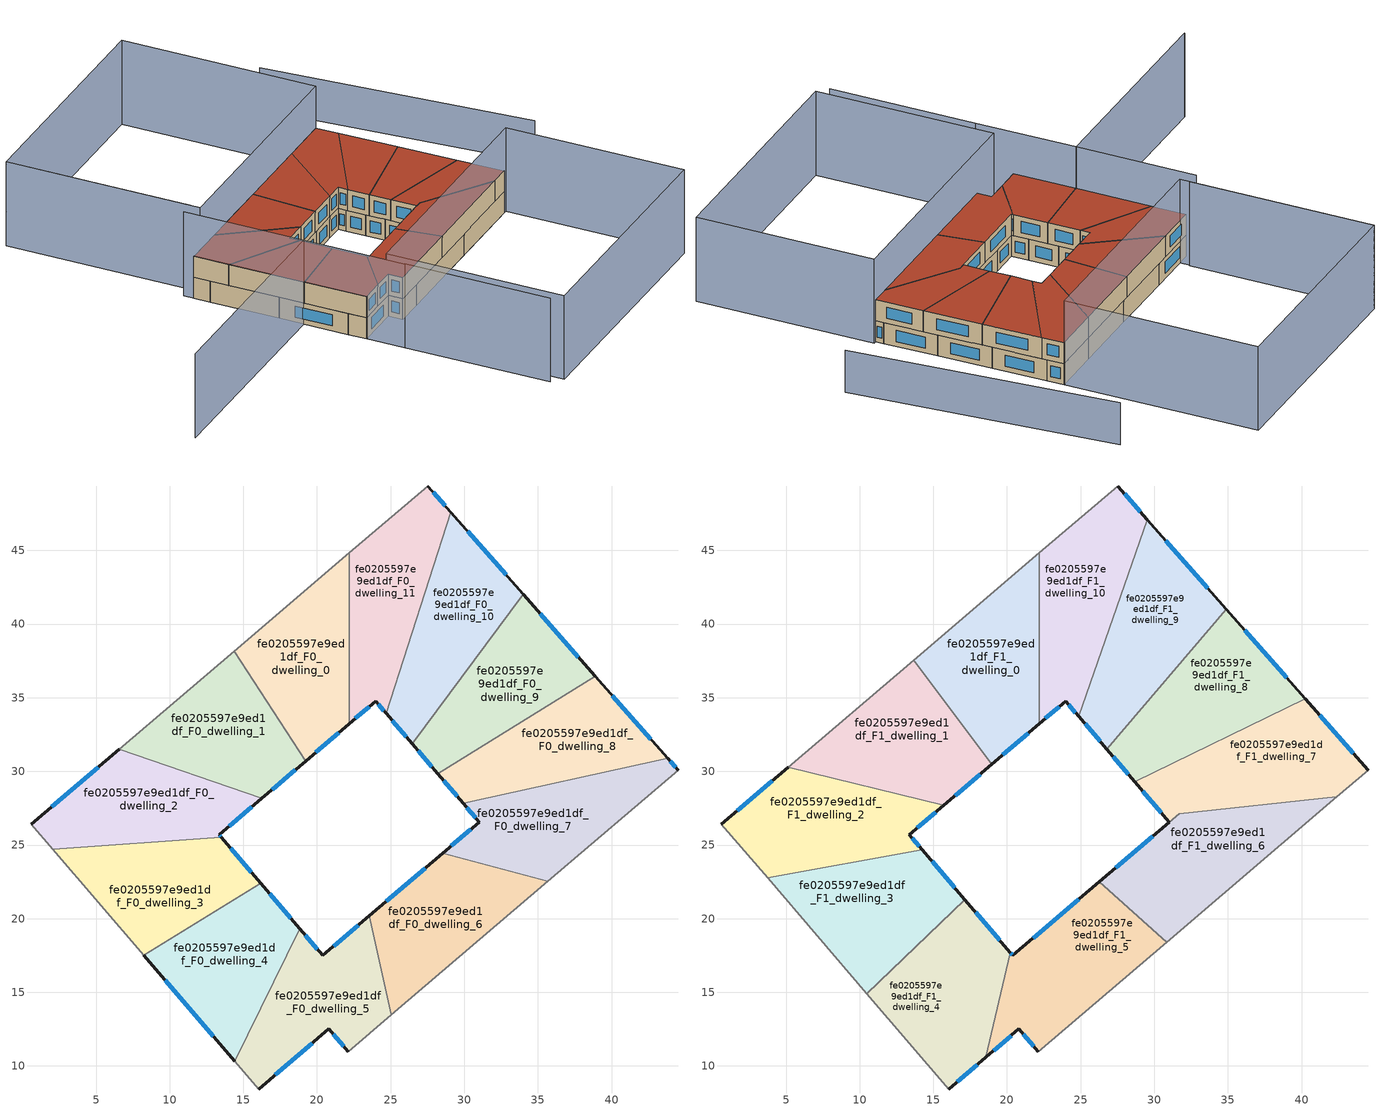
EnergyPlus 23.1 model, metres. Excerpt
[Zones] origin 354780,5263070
fe0205597e9ed1df_F0_dwelling_0
 floor ground (EU_floor_Construction): 22.19,44.83 22.19,33.23 19.22,30.7 14.38,38.16 z0
 wall outside (EU_wall_Construction): 19.22,30.7 22.19,33.23 z0:3
 wall to fe0205597e9ed1df_F0_dwelling_1 (EU_wall_Construction): 14.38,38.16 19.22,30.7 z0:3
 wall adiabatic (EU_wall_Construction): 22.19,44.83 14.38,38.16 z0:3
 wall to fe0205597e9ed1df_F0_dwelling_11 (EU_wall_Construction): 22.19,33.23 22.19,44.83 z0:3
 window (EU_Window_Construction): 19.92,31.29 21.5,32.64 z0.7:2.3
fe0205597e9ed1df_F0_dwelling_1
 floor ground (EU_floor_Construction): 14.38,38.16 19.22,30.7 16.26,28.16 6.56,31.49 z0
 wall outside (EU_wall_Construction): 16.26,28.16 19.22,30.7 z0:3
 wall to fe0205597e9ed1df_F0_dwelling_2 (EU_wall_Construction): 6.56,31.49 16.26,28.16 z0:3
 wall adiabatic (EU_wall_Construction): 14.38,38.16 6.56,31.49 z0:3
 window (EU_Window_Construction): 16.95,28.76 18.53,30.1 z0.7:2.3
fe0205597e9ed1df_F0_dwelling_10
 floor ground (EU_floor_Construction): 29.08,47.6 34,42.02 26.46,31.88 24.7,33.93 z0
 wall outside (EU_wall_Construction): 24.7,33.93 26.46,31.88 / 34,42.02 29.08,47.6 z0:3
 wall to fe0205597e9ed1df_F0_dwelling_11 (EU_wall_Construction): 29.08,47.6 24.7,33.93 z0:3
 wall to fe0205597e9ed1df_F0_dwelling_9 (EU_wall_Construction): 26.46,31.88 34,42.02 z0:3
 window (EU_Window_Construction): 25.11,33.45 26.05,32.36 / 32.84,43.33 30.24,46.29 z0.7:2.3
fe0205597e9ed1df_F0_dwelling_11
 floor ground (EU_floor_Construction): 27.52,49.37 29.08,47.6 24.7,33.93 23.98,34.76 22.19,33.23 22.19,44.83 z0
 wall outside (EU_wall_Construction): 22.19,33.23 23.98,34.76 24.7,33.93 / 29.08,47.6 27.52,49.37 z0:3
 wall adiabatic (EU_wall_Construction): 27.52,49.37 22.19,44.83 z0:3
 window (EU_Window_Construction): 24.15,34.57 24.53,34.13 / 22.61,33.59 23.56,34.4 / 28.72,48.02 27.89,48.96 z0.7:2.3
fe0205597e9ed1df_F0_dwelling_2
 floor ground (EU_floor_Construction): 16.26,28.16 13.36,25.7 13.51,25.52 2.06,24.72 0.62,26.41 6.56,31.49 z0
 wall outside (EU_wall_Construction): 13.51,25.52 13.36,25.7 16.26,28.16 / 6.56,31.49 0.62,26.41 z0:3
 wall to fe0205597e9ed1df_F0_dwelling_3 (EU_wall_Construction): 2.06,24.72 13.51,25.52 z0:3
 wall adiabatic (EU_wall_Construction): 0.62,26.41 2.06,24.72 z0:3
 window (EU_Window_Construction): 14.04,26.27 15.58,27.58 / 13.47,25.56 13.4,25.65 / 5.17,30.29 2.01,27.6 z0.7:2.3
fe0205597e9ed1df_F0_dwelling_3
 floor ground (EU_floor_Construction): 13.51,25.52 16.17,22.42 8.24,17.53 2.06,24.72 z0
 wall outside (EU_wall_Construction): 16.17,22.42 13.51,25.52 z0:3
 wall to fe0205597e9ed1df_F0_dwelling_4 (EU_wall_Construction): 8.24,17.53 16.17,22.42 z0:3
 wall adiabatic (EU_wall_Construction): 2.06,24.72 8.24,17.53 z0:3
 window (EU_Window_Construction): 15.55,23.15 14.13,24.79 z0.7:2.3
fe0205597e9ed1df_F0_dwelling_4
 floor ground (EU_floor_Construction): 16.17,22.42 18.84,19.31 14.42,10.33 8.24,17.53 z0
 wall outside (EU_wall_Construction): 18.84,19.31 16.17,22.42 / 8.24,17.53 14.42,10.33 z0:3
 wall to fe0205597e9ed1df_F0_dwelling_5 (EU_wall_Construction): 14.42,10.33 18.84,19.31 z0:3
 window (EU_Window_Construction): 18.21,20.04 16.8,21.69 / 9.69,15.83 12.97,12.02 z0.7:2.3
fe0205597e9ed1df_F0_dwelling_5
 floor ground (EU_floor_Construction): 23.54,20.18 25.06,13.47 22.13,10.97 20.81,12.51 16.04,8.44 14.42,10.33 18.84,19.31 20.39,17.5 z0
 wall outside (EU_wall_Construction): 23.54,20.18 20.39,17.5 18.84,19.31 / 16.04,8.44 20.81,12.51 22.13,10.97 z0:3
 wall adiabatic (EU_wall_Construction): 14.42,10.33 16.04,8.44 / 22.13,10.97 25.06,13.47 z0:3
 wall to fe0205597e9ed1df_F0_dwelling_6 (EU_wall_Construction): 25.06,13.47 23.54,20.18 z0:3
 window (EU_Window_Construction): 20.03,17.93 19.2,18.89 / 22.8,19.55 21.13,18.13 / 21.12,12.15 21.82,11.33 / 17.16,9.39 19.69,11.55 z0.7:2.3
fe0205597e9ed1df_F0_dwelling_6
 floor ground (EU_floor_Construction): 35.68,22.54 25.06,13.47 23.54,20.18 28.54,24.44 z0
 wall outside (EU_wall_Construction): 28.54,24.44 23.54,20.18 z0:3
 wall to fe0205597e9ed1df_F0_dwelling_7 (EU_wall_Construction): 35.68,22.54 28.54,24.44 z0:3
 wall adiabatic (EU_wall_Construction): 25.06,13.47 35.68,22.54 z0:3
 window (EU_Window_Construction): 27.36,23.44 24.71,21.18 z0.7:2.3
fe0205597e9ed1df_F0_dwelling_7
 floor ground (EU_floor_Construction): 43.8,30.89 44.52,30.08 35.68,22.54 28.54,24.44 31.02,26.56 29.93,27.83 z0
 wall outside (EU_wall_Construction): 29.93,27.83 31.02,26.56 28.54,24.44 / 44.52,30.08 43.8,30.89 z0:3
 wall to fe0205597e9ed1df_F0_dwelling_8 (EU_wall_Construction): 43.8,30.89 29.93,27.83 z0:3
 wall adiabatic (EU_wall_Construction): 35.68,22.54 44.52,30.08 z0:3
 window (EU_Window_Construction): 30.44,26.06 29.12,24.94 / 30.18,27.53 30.77,26.86 / 44.35,30.27 43.97,30.7 z0.7:2.3
fe0205597e9ed1df_F0_dwelling_8
 floor ground (EU_floor_Construction): 38.9,36.45 43.8,30.89 29.93,27.83 28.2,29.84 z0
 wall outside (EU_wall_Construction): 28.2,29.84 29.93,27.83 / 43.8,30.89 38.9,36.45 z0:3
 wall to fe0205597e9ed1df_F0_dwelling_9 (EU_wall_Construction): 38.9,36.45 28.2,29.84 z0:3
 window (EU_Window_Construction): 28.61,29.37 29.52,28.31 / 42.65,32.2 40.05,35.15 z0.7:2.3
fe0205597e9ed1df_F0_dwelling_9
 floor ground (EU_floor_Construction): 34,42.02 38.9,36.45 28.2,29.84 26.46,31.88 z0
 wall outside (EU_wall_Construction): 26.46,31.88 28.2,29.84 / 38.9,36.45 34,42.02 z0:3
 window (EU_Window_Construction): 26.87,31.4 27.79,30.32 / 37.75,37.76 35.15,40.71 z0.7:2.3
fe0205597e9ed1df_F1_dwelling_0
 floor to fe0205597e9ed1df_F0_dwelling_0 (EU_floor_Construction): 22.19,44.83 22.19,33.23 19.22,30.7 14.38,38.16 z3
 floor to fe0205597e9ed1df_F0_dwelling_1 (EU_floor_Construction): 14.38,38.16 19.22,30.7 18.95,30.47 13.67,37.55 z3
 wall outside (EU_wall_Construction): 18.95,30.47 22.19,33.23 z3:6
 wall adiabatic (EU_wall_Construction): 22.19,44.83 13.67,37.55 z3:6
 wall to fe0205597e9ed1df_F1_dwelling_10 (EU_wall_Construction): 22.19,33.23 22.19,44.83 z3:6
 wall to fe0205597e9ed1df_F1_dwelling_1 (EU_wall_Construction): 13.67,37.55 18.95,30.47 z3:6
 window (EU_Window_Construction): 19.71,31.12 21.43,32.58 z3.7:5.3
 roof outside (EU_roof_Construction): 22.19,33.23 22.19,44.83 13.67,37.55 18.95,30.47 z6
fe0205597e9ed1df_F1_dwelling_1
 floor to fe0205597e9ed1df_F0_dwelling_1 (EU_floor_Construction): 13.67,37.55 18.95,30.47 16.26,28.16 6.56,31.49 z3
 floor to fe0205597e9ed1df_F0_dwelling_2 (EU_floor_Construction): 16.26,28.16 15.72,27.7 5.14,30.27 6.56,31.49 z3
 wall outside (EU_wall_Construction): 15.72,27.7 18.95,30.47 z3:6
 wall to fe0205597e9ed1df_F1_dwelling_2 (EU_wall_Construction): 5.14,30.27 15.72,27.7 z3:6
 wall adiabatic (EU_wall_Construction): 13.67,37.55 5.14,30.27 z3:6
 window (EU_Window_Construction): 16.48,28.35 18.19,29.82 z3.7:5.3
 roof outside (EU_roof_Construction): 18.95,30.47 13.67,37.55 5.14,30.27 15.72,27.7 z6
fe0205597e9ed1df_F1_dwelling_10
 floor to fe0205597e9ed1df_F0_dwelling_11 (EU_floor_Construction): 27.52,49.37 29.08,47.6 24.7,33.93 23.98,34.76 22.19,33.23 22.19,44.83 z3
 floor to fe0205597e9ed1df_F0_dwelling_10 (EU_floor_Construction): 29.08,47.6 29.53,47.09 24.86,33.74 24.7,33.93 z3
 wall outside (EU_wall_Construction): 22.19,33.23 23.98,34.76 24.86,33.74 / 29.53,47.09 27.52,49.37 z3:6
 wall to fe0205597e9ed1df_F1_dwelling_9 (EU_wall_Construction): 24.86,33.74 29.53,47.09 z3:6
 wall adiabatic (EU_wall_Construction): 27.52,49.37 22.19,44.83 z3:6
 window (EU_Window_Construction): 24.19,34.52 24.65,33.98 / 22.61,33.59 23.56,34.4 / 29.06,47.63 27.99,48.84 z3.7:5.3
 roof outside (EU_roof_Construction): 24.86,33.74 29.53,47.09 27.52,49.37 22.19,44.83 22.19,33.23 23.98,34.76 z6
fe0205597e9ed1df_F1_dwelling_2
 floor to fe0205597e9ed1df_F0_dwelling_2 (EU_floor_Construction): 15.72,27.7 13.36,25.7 13.51,25.52 2.06,24.72 0.62,26.41 5.14,30.27 z3
 floor to fe0205597e9ed1df_F0_dwelling_3 (EU_floor_Construction): 13.51,25.52 14.24,24.68 3.75,22.76 2.06,24.72 z3
 wall outside (EU_wall_Construction): 14.24,24.68 13.36,25.7 15.72,27.7 / 5.14,30.27 0.62,26.41 z3:6
 wall to fe0205597e9ed1df_F1_dwelling_3 (EU_wall_Construction): 3.75,22.76 14.24,24.68 z3:6
 wall adiabatic (EU_wall_Construction): 0.62,26.41 3.75,22.76 z3:6
 window (EU_Window_Construction): 13.91,26.17 15.16,27.23 / 14.03,24.92 13.57,25.46 / 4.08,29.37 1.68,27.32 z3.7:5.3
 roof outside (EU_roof_Construction): 14.24,24.68 13.36,25.7 15.72,27.7 5.14,30.27 0.62,26.41 3.75,22.76 z6
fe0205597e9ed1df_F1_dwelling_3
 floor to fe0205597e9ed1df_F0_dwelling_3 (EU_floor_Construction): 14.24,24.68 16.17,22.42 8.24,17.53 3.75,22.76 z3
 floor to fe0205597e9ed1df_F0_dwelling_4 (EU_floor_Construction): 16.17,22.42 17.14,21.29 10.49,14.91 8.24,17.53 z3
 wall outside (EU_wall_Construction): 17.14,21.29 14.24,24.68 z3:6
 wall to fe0205597e9ed1df_F1_dwelling_4 (EU_wall_Construction): 10.49,14.91 17.14,21.29 z3:6
 wall adiabatic (EU_wall_Construction): 3.75,22.76 10.49,14.91 z3:6
 window (EU_Window_Construction): 16.46,22.08 14.92,23.88 z3.7:5.3
 roof outside (EU_roof_Construction): 17.14,21.29 14.24,24.68 3.75,22.76 10.49,14.91 z6
fe0205597e9ed1df_F1_dwelling_4
 floor to fe0205597e9ed1df_F0_dwelling_4 (EU_floor_Construction): 17.14,21.29 18.84,19.31 14.42,10.33 10.49,14.91 z3
 floor to fe0205597e9ed1df_F0_dwelling_5 (EU_floor_Construction): 18.84,19.31 20.22,17.7 18.56,10.59 16.04,8.44 14.42,10.33 z3
 wall outside (EU_wall_Construction): 20.22,17.7 17.14,21.29 / 16.04,8.44 18.56,10.59 z3:6
 wall to fe0205597e9ed1df_F1_dwelling_5 (EU_wall_Construction): 18.56,10.59 20.22,17.7 z3:6
 wall adiabatic (EU_wall_Construction): 10.49,14.91 16.04,8.44 z3:6
 window (EU_Window_Construction): 19.5,18.54 17.87,20.45 / 16.63,8.94 17.97,10.08 z3.7:5.3
 roof outside (EU_roof_Construction): 18.56,10.59 20.22,17.7 17.14,21.29 10.49,14.91 16.04,8.44 z6
fe0205597e9ed1df_F1_dwelling_5
 floor to fe0205597e9ed1df_F0_dwelling_5 (EU_floor_Construction): 23.54,20.18 25.06,13.47 22.13,10.97 20.81,12.51 18.56,10.59 20.22,17.7 20.39,17.5 z3
 floor to fe0205597e9ed1df_F0_dwelling_6 (EU_floor_Construction): 30.85,18.41 25.06,13.47 23.54,20.18 26.26,22.5 z3
 wall outside (EU_wall_Construction): 26.26,22.5 20.39,17.5 20.22,17.7 / 18.56,10.59 20.81,12.51 22.13,10.97 z3:6
 wall to fe0205597e9ed1df_F1_dwelling_6 (EU_wall_Construction): 30.85,18.41 26.26,22.5 z3:6
 wall adiabatic (EU_wall_Construction): 22.13,10.97 30.85,18.41 z3:6
 window (EU_Window_Construction): 20.35,17.55 20.26,17.65 / 24.88,21.33 21.77,18.68 / 21.12,12.15 21.82,11.33 / 19.09,11.04 20.28,12.06 z3.7:5.3
 roof outside (EU_roof_Construction): 30.85,18.41 26.26,22.5 20.39,17.5 20.22,17.7 18.56,10.59 20.81,12.51 22.13,10.97 z6
fe0205597e9ed1df_F1_dwelling_6
 floor to fe0205597e9ed1df_F0_dwelling_7 (EU_floor_Construction): 42.4,28.27 35.68,22.54 28.54,24.44 31.71,27.14 z3
 floor to fe0205597e9ed1df_F0_dwelling_6 (EU_floor_Construction): 35.68,22.54 30.85,18.41 26.26,22.5 28.54,24.44 z3
 wall outside (EU_wall_Construction): 31.02,26.55 26.26,22.5 z3:6
 wall to fe0205597e9ed1df_F1_dwelling_7 (EU_wall_Construction): 42.4,28.27 31.71,27.14 31.02,26.56 z3:6
 wall adiabatic (EU_wall_Construction): 30.85,18.41 42.4,28.27 z3:6
 window (EU_Window_Construction): 29.9,25.6 27.38,23.45 z3.7:5.3
 roof outside (EU_roof_Construction): 42.4,28.27 31.71,27.14 26.26,22.5 30.85,18.41 z6
fe0205597e9ed1df_F1_dwelling_7
 floor to fe0205597e9ed1df_F0_dwelling_7 (EU_floor_Construction): 43.8,30.89 44.52,30.08 42.4,28.27 31.71,27.14 31.02,26.56 29.93,27.83 z3
 floor to fe0205597e9ed1df_F0_dwelling_8 (EU_floor_Construction): 40.24,34.93 43.8,30.89 29.93,27.83 28.68,29.29 z3
 wall outside (EU_wall_Construction): 44.52,30.08 40.24,34.93 / 28.68,29.29 31.02,26.56 z3:6
 wall to fe0205597e9ed1df_F1_dwelling_8 (EU_wall_Construction): 40.24,34.93 28.68,29.29 z3:6
 wall adiabatic (EU_wall_Construction): 42.4,28.27 44.52,30.08 z3:6
 window (EU_Window_Construction): 43.51,31.22 41.24,33.8 / 29.23,28.65 30.47,27.2 z3.7:5.3
 roof outside (EU_roof_Construction): 42.4,28.27 44.52,30.08 40.24,34.93 28.68,29.29 31.02,26.56 31.71,27.14 z6
fe0205597e9ed1df_F1_dwelling_8
 floor to fe0205597e9ed1df_F0_dwelling_9 (EU_floor_Construction): 34.89,41.01 38.9,36.45 28.2,29.84 26.78,31.51 z3
 floor to fe0205597e9ed1df_F0_dwelling_8 (EU_floor_Construction): 38.9,36.45 40.24,34.93 28.68,29.29 28.2,29.84 z3
 wall outside (EU_wall_Construction): 26.78,31.5 28.68,29.29 / 40.24,34.93 34.89,41.01 z3:6
 wall to fe0205597e9ed1df_F1_dwelling_9 (EU_wall_Construction): 34.89,41.01 26.78,31.5 z3:6
 window (EU_Window_Construction): 27.22,30.99 28.23,29.81 / 38.98,36.36 36.15,39.58 z3.7:5.3
 roof outside (EU_roof_Construction): 40.24,34.93 34.89,41.01 26.78,31.5 28.68,29.29 z6
fe0205597e9ed1df_F1_dwelling_9
 floor to fe0205597e9ed1df_F0_dwelling_10 (EU_floor_Construction): 29.53,47.09 34,42.02 26.46,31.88 24.86,33.74 z3
 floor to fe0205597e9ed1df_F0_dwelling_9 (EU_floor_Construction): 34,42.02 34.89,41.01 26.78,31.51 26.46,31.88 z3
 wall outside (EU_wall_Construction): 24.86,33.74 26.78,31.5 / 34.89,41.01 29.53,47.09 z3:6
 window (EU_Window_Construction): 25.31,33.22 26.33,32.03 / 33.63,42.44 30.79,45.66 z3.7:5.3
 roof outside (EU_roof_Construction): 26.78,31.5 34.89,41.01 29.53,47.09 24.86,33.74 z6
shading: 19.49,4.48 32.46,-10.72 / -13.38,-5.3 10.44,15.03 / 10.44,15.03 19.47,4.45 / -0.25,27.5 10.41,14.99 / 10.41,14.99 -13.41,-5.33 / -15.25,47.97 1.17,28.7 / 18.4,7.78 44.8,30.33 / 44.8,30.33 60.71,11.7 / 60.71,11.7 34.31,-10.85 / 34.31,-10.85 18.4,7.78 / 27.52,49.37 2.01,27.61 / 2.01,27.61 -15.31,47.91 / -15.31,47.91 10.19,69.68 / 10.19,69.68 27.52,49.37 z0:12; 53.09,39.98 27.32,65.92 z0:6
[Building]
EU S2 Campaign: North Axis=0; Terrain=City; Solar Distribution=FullExterior
[Site:Location]
Budapest.Ferenc.Liszt.Intl.AP: Latitude=47.437; Longitude=19.256; Time Zone=1; Elevation=185
[SizingPeriod:WeatherFileDays]
AnnualSizingPeriod: Begin Month=1; Begin Day of Month=1; End Month=12; End Day of Month=31; Day of Week for Start Day=Monday; Use Weather File Daylight Saving Period=No; Use Weather File Rain and Snow Indicators=No
[MATERIAL]
EU_InternalMass_Material: Roughness=MediumRough; Thickness=0.1; Conductivity=1; Density=1800; Specific Heat=900; Thermal Absorptance=0.9; Solar Absorptance=0.7; Visible Absorptance=0.7
[MATERIAL:NOMASS] Roughness=MediumRough; Thermal Absorptance=0.9; Solar Absorptance=0.7; Visible Absorptance=0.7
Name | Thermal Resistance
EU_wall_NoMass | 0.832559
EU_roof_NoMass | 1.39638
EU_floor_NoMass | 0.872794
[WINDOWMATERIAL:SIMPLEGLAZINGSYSTEM]
EU_Window_SimpleGlazing: UFactor=2.79869; Solar Heat Gain Coefficient=0.75; Visible Transmittance=0.75
[CONSTRUCTION]
EU_wall_Construction: EU_wall_NoMass
EU_roof_Construction: EU_roof_NoMass
EU_floor_Construction: EU_floor_NoMass
EU_Window_Construction: EU_Window_SimpleGlazing
EU_InternalMass_Construction: EU_InternalMass_Material
[ZONE] Type=1; Multiplier=1; Ceiling Height=autocalculate; Floor Area=autocalculate; Part of Total Floor Area=Yes
Name | Volume
fe0205597e9ed1df_F0_dwelling_0 | 187.546
fe0205597e9ed1df_F1_dwelling_0 | 204.564
fe0205597e9ed1df_F0_dwelling_1 | 187.556
fe0205597e9ed1df_F1_dwelling_1 | 204.6
fe0205597e9ed1df_F0_dwelling_10; fe0205597e9ed1df_F0_dwelling_5 | 187.518
fe0205597e9ed1df_F1_dwelling_10; fe0205597e9ed1df_F1_dwelling_5 | 204.59
fe0205597e9ed1df_F0_dwelling_11; fe0205597e9ed1df_F0_dwelling_6 | 187.521
fe0205597e9ed1df_F0_dwelling_2 | 187.541
fe0205597e9ed1df_F1_dwelling_2 | 204.566
fe0205597e9ed1df_F0_dwelling_3 | 187.529
fe0205597e9ed1df_F1_dwelling_3 | 204.601
fe0205597e9ed1df_F0_dwelling_4; fe0205597e9ed1df_F0_dwelling_9 | 187.567
fe0205597e9ed1df_F1_dwelling_4 | 204.588
fe0205597e9ed1df_F1_dwelling_6 | 203.773
fe0205597e9ed1df_F0_dwelling_7 | 187.562
fe0205597e9ed1df_F1_dwelling_7 | 205.411
fe0205597e9ed1df_F0_dwelling_8 | 187.502
fe0205597e9ed1df_F1_dwelling_8 | 204.578
fe0205597e9ed1df_F1_dwelling_9 | 204.552
[INTERNALMASS] Construction=EU_InternalMass_Construction
Name | Zone or ZoneList | Surface Area
fe0205597e9ed1df_F0_dwelling_0_EU_InternalMass | fe0205597e9ed1df_F0_dwelling_0 | 62.5153
fe0205597e9ed1df_F0_dwelling_1_EU_InternalMass | fe0205597e9ed1df_F0_dwelling_1 | 62.5185
fe0205597e9ed1df_F0_dwelling_2_EU_InternalMass | fe0205597e9ed1df_F0_dwelling_2 | 62.5136
fe0205597e9ed1df_F0_dwelling_3_EU_InternalMass | fe0205597e9ed1df_F0_dwelling_3 | 62.5095
fe0205597e9ed1df_F0_dwelling_4_EU_InternalMass | fe0205597e9ed1df_F0_dwelling_4 | 62.5223
fe0205597e9ed1df_F0_dwelling_5_EU_InternalMass | fe0205597e9ed1df_F0_dwelling_5 | 62.5065
fe0205597e9ed1df_F0_dwelling_6_EU_InternalMass | fe0205597e9ed1df_F0_dwelling_6 | 62.507
fe0205597e9ed1df_F0_dwelling_7_EU_InternalMass | fe0205597e9ed1df_F0_dwelling_7 | 62.5205
fe0205597e9ed1df_F0_dwelling_8_EU_InternalMass | fe0205597e9ed1df_F0_dwelling_8 | 62.5006
fe0205597e9ed1df_F0_dwelling_9_EU_InternalMass | fe0205597e9ed1df_F0_dwelling_9 | 62.5224
fe0205597e9ed1df_F0_dwelling_10_EU_InternalMass | fe0205597e9ed1df_F0_dwelling_10 | 62.506
fe0205597e9ed1df_F0_dwelling_11_EU_InternalMass | fe0205597e9ed1df_F0_dwelling_11 | 62.5068
fe0205597e9ed1df_F1_dwelling_0_EU_InternalMass | fe0205597e9ed1df_F1_dwelling_0 | 68.1879
fe0205597e9ed1df_F1_dwelling_1_EU_InternalMass | fe0205597e9ed1df_F1_dwelling_1 | 68.2001
fe0205597e9ed1df_F1_dwelling_2_EU_InternalMass | fe0205597e9ed1df_F1_dwelling_2 | 68.1887
fe0205597e9ed1df_F1_dwelling_3_EU_InternalMass | fe0205597e9ed1df_F1_dwelling_3 | 68.2006
fe0205597e9ed1df_F1_dwelling_4_EU_InternalMass | fe0205597e9ed1df_F1_dwelling_4 | 68.1959
fe0205597e9ed1df_F1_dwelling_5_EU_InternalMass | fe0205597e9ed1df_F1_dwelling_5 | 68.1967
fe0205597e9ed1df_F1_dwelling_6_EU_InternalMass | fe0205597e9ed1df_F1_dwelling_6 | 67.9238
fe0205597e9ed1df_F1_dwelling_7_EU_InternalMass | fe0205597e9ed1df_F1_dwelling_7 | 68.4694
fe0205597e9ed1df_F1_dwelling_8_EU_InternalMass | fe0205597e9ed1df_F1_dwelling_8 | 68.1925
fe0205597e9ed1df_F1_dwelling_9_EU_InternalMass | fe0205597e9ed1df_F1_dwelling_9 | 68.1841
fe0205597e9ed1df_F1_dwelling_10_EU_InternalMass | fe0205597e9ed1df_F1_dwelling_10 | 68.1967
[OTHEREQUIPMENT] Fuel Type=Electricity; Design Level Calculation Method=Watts/Area; Power per Zone Floor Area=1; Fraction Latent=0; Fraction Radiant=0; Fraction Lost=0; Carbon Dioxide Generation Rate=0; EndUse Subcategory=EU_Step8_InternalGains
Name | Zone or ZoneList or Space or SpaceList | Schedule
EU_Step8_InternalGain_fe0205597e9ed1df_F0_dwelling_0_f000 | fe0205597e9ed1df_F0_dwelling_0 | EU_Step8_GainSchedule_fe0205597e9ed1df_F0_dwelling_0_f000
EU_Step8_InternalGain_fe0205597e9ed1df_F0_dwelling_1_f000 | fe0205597e9ed1df_F0_dwelling_1 | EU_Step8_GainSchedule_fe0205597e9ed1df_F0_dwelling_1_f000
EU_Step8_InternalGain_fe0205597e9ed1df_F0_dwelling_2_f000 | fe0205597e9ed1df_F0_dwelling_2 | EU_Step8_GainSchedule_fe0205597e9ed1df_F0_dwelling_2_f000
EU_Step8_InternalGain_fe0205597e9ed1df_F0_dwelling_3_f000 | fe0205597e9ed1df_F0_dwelling_3 | EU_Step8_GainSchedule_fe0205597e9ed1df_F0_dwelling_3_f000
EU_Step8_InternalGain_fe0205597e9ed1df_F0_dwelling_4_f000 | fe0205597e9ed1df_F0_dwelling_4 | EU_Step8_GainSchedule_fe0205597e9ed1df_F0_dwelling_4_f000
EU_Step8_InternalGain_fe0205597e9ed1df_F0_dwelling_5_f000 | fe0205597e9ed1df_F0_dwelling_5 | EU_Step8_GainSchedule_fe0205597e9ed1df_F0_dwelling_5_f000
EU_Step8_InternalGain_fe0205597e9ed1df_F0_dwelling_6_f000 | fe0205597e9ed1df_F0_dwelling_6 | EU_Step8_GainSchedule_fe0205597e9ed1df_F0_dwelling_6_f000
EU_Step8_InternalGain_fe0205597e9ed1df_F0_dwelling_7_f000 | fe0205597e9ed1df_F0_dwelling_7 | EU_Step8_GainSchedule_fe0205597e9ed1df_F0_dwelling_7_f000
EU_Step8_InternalGain_fe0205597e9ed1df_F0_dwelling_8_f000 | fe0205597e9ed1df_F0_dwelling_8 | EU_Step8_GainSchedule_fe0205597e9ed1df_F0_dwelling_8_f000
EU_Step8_InternalGain_fe0205597e9ed1df_F0_dwelling_9_f000 | fe0205597e9ed1df_F0_dwelling_9 | EU_Step8_GainSchedule_fe0205597e9ed1df_F0_dwelling_9_f000
EU_Step8_InternalGain_fe0205597e9ed1df_F0_dwelling_10_f000 | fe0205597e9ed1df_F0_dwelling_10 | EU_Step8_GainSchedule_fe0205597e9ed1df_F0_dwelling_10_f000
EU_Step8_InternalGain_fe0205597e9ed1df_F0_dwelling_11_f000 | fe0205597e9ed1df_F0_dwelling_11 | EU_Step8_GainSchedule_fe0205597e9ed1df_F0_dwelling_11_f000
EU_Step8_InternalGain_fe0205597e9ed1df_F1_dwelling_0_f000 | fe0205597e9ed1df_F1_dwelling_0 | EU_Step8_GainSchedule_fe0205597e9ed1df_F1_dwelling_0_f000
EU_Step8_InternalGain_fe0205597e9ed1df_F1_dwelling_1_f000 | fe0205597e9ed1df_F1_dwelling_1 | EU_Step8_GainSchedule_fe0205597e9ed1df_F1_dwelling_1_f000
EU_Step8_InternalGain_fe0205597e9ed1df_F1_dwelling_2_f000 | fe0205597e9ed1df_F1_dwelling_2 | EU_Step8_GainSchedule_fe0205597e9ed1df_F1_dwelling_2_f000
EU_Step8_InternalGain_fe0205597e9ed1df_F1_dwelling_3_f000 | fe0205597e9ed1df_F1_dwelling_3 | EU_Step8_GainSchedule_fe0205597e9ed1df_F1_dwelling_3_f000
EU_Step8_InternalGain_fe0205597e9ed1df_F1_dwelling_4_f000 | fe0205597e9ed1df_F1_dwelling_4 | EU_Step8_GainSchedule_fe0205597e9ed1df_F1_dwelling_4_f000
EU_Step8_InternalGain_fe0205597e9ed1df_F1_dwelling_5_f000 | fe0205597e9ed1df_F1_dwelling_5 | EU_Step8_GainSchedule_fe0205597e9ed1df_F1_dwelling_5_f000
EU_Step8_InternalGain_fe0205597e9ed1df_F1_dwelling_6_f000 | fe0205597e9ed1df_F1_dwelling_6 | EU_Step8_GainSchedule_fe0205597e9ed1df_F1_dwelling_6_f000
EU_Step8_InternalGain_fe0205597e9ed1df_F1_dwelling_7_f000 | fe0205597e9ed1df_F1_dwelling_7 | EU_Step8_GainSchedule_fe0205597e9ed1df_F1_dwelling_7_f000
EU_Step8_InternalGain_fe0205597e9ed1df_F1_dwelling_8_f000 | fe0205597e9ed1df_F1_dwelling_8 | EU_Step8_GainSchedule_fe0205597e9ed1df_F1_dwelling_8_f000
EU_Step8_InternalGain_fe0205597e9ed1df_F1_dwelling_9_f000 | fe0205597e9ed1df_F1_dwelling_9 | EU_Step8_GainSchedule_fe0205597e9ed1df_F1_dwelling_9_f000
EU_Step8_InternalGain_fe0205597e9ed1df_F1_dwelling_10_f000 | fe0205597e9ed1df_F1_dwelling_10 | EU_Step8_GainSchedule_fe0205597e9ed1df_F1_dwelling_10_f000
[ZONEVENTILATION:DESIGNFLOWRATE] Schedule=EU_AlwaysOn; Design Flow Rate Calculation Method=AirChanges/Hour; Air Changes per Hour=0.475469; Ventilation Type=Natural; Fan Pressure Rise=0; Fan Total Efficiency=1; Constant Term Coefficient=1; Temperature Term Coefficient=0; Velocity Term Coefficient=0; Velocity Squared Term Coefficient=0; Minimum Indoor Temperature=-100; Maximum Indoor Temperature=100; Delta Temperature=-100; Minimum Outdoor Temperature=-100; Maximum Outdoor Temperature=100; Maximum Wind Speed=40
Name | Zone or ZoneList or Space or SpaceList
EU_ConstantAir_fe0205597e9ed1df_F0_dwelling_0 | fe0205597e9ed1df_F0_dwelling_0
EU_ConstantAir_fe0205597e9ed1df_F0_dwelling_1 | fe0205597e9ed1df_F0_dwelling_1
EU_ConstantAir_fe0205597e9ed1df_F0_dwelling_2 | fe0205597e9ed1df_F0_dwelling_2
EU_ConstantAir_fe0205597e9ed1df_F0_dwelling_3 | fe0205597e9ed1df_F0_dwelling_3
EU_ConstantAir_fe0205597e9ed1df_F0_dwelling_4 | fe0205597e9ed1df_F0_dwelling_4
EU_ConstantAir_fe0205597e9ed1df_F0_dwelling_5 | fe0205597e9ed1df_F0_dwelling_5
EU_ConstantAir_fe0205597e9ed1df_F0_dwelling_6 | fe0205597e9ed1df_F0_dwelling_6
EU_ConstantAir_fe0205597e9ed1df_F0_dwelling_7 | fe0205597e9ed1df_F0_dwelling_7
EU_ConstantAir_fe0205597e9ed1df_F0_dwelling_8 | fe0205597e9ed1df_F0_dwelling_8
EU_ConstantAir_fe0205597e9ed1df_F0_dwelling_9 | fe0205597e9ed1df_F0_dwelling_9
EU_ConstantAir_fe0205597e9ed1df_F0_dwelling_10 | fe0205597e9ed1df_F0_dwelling_10
EU_ConstantAir_fe0205597e9ed1df_F0_dwelling_11 | fe0205597e9ed1df_F0_dwelling_11
EU_ConstantAir_fe0205597e9ed1df_F1_dwelling_0 | fe0205597e9ed1df_F1_dwelling_0
EU_ConstantAir_fe0205597e9ed1df_F1_dwelling_1 | fe0205597e9ed1df_F1_dwelling_1
EU_ConstantAir_fe0205597e9ed1df_F1_dwelling_2 | fe0205597e9ed1df_F1_dwelling_2
EU_ConstantAir_fe0205597e9ed1df_F1_dwelling_3 | fe0205597e9ed1df_F1_dwelling_3
EU_ConstantAir_fe0205597e9ed1df_F1_dwelling_4 | fe0205597e9ed1df_F1_dwelling_4
EU_ConstantAir_fe0205597e9ed1df_F1_dwelling_5 | fe0205597e9ed1df_F1_dwelling_5
EU_ConstantAir_fe0205597e9ed1df_F1_dwelling_6 | fe0205597e9ed1df_F1_dwelling_6
EU_ConstantAir_fe0205597e9ed1df_F1_dwelling_7 | fe0205597e9ed1df_F1_dwelling_7
EU_ConstantAir_fe0205597e9ed1df_F1_dwelling_8 | fe0205597e9ed1df_F1_dwelling_8
EU_ConstantAir_fe0205597e9ed1df_F1_dwelling_9 | fe0205597e9ed1df_F1_dwelling_9
EU_ConstantAir_fe0205597e9ed1df_F1_dwelling_10 | fe0205597e9ed1df_F1_dwelling_10
[HVACTEMPLATE:THERMOSTAT] Constant Heating Setpoint=20; Constant Cooling Setpoint=50
EU_HeatOnly_fe0205597e9ed1df_F0_dwelling_0; EU_HeatOnly_fe0205597e9ed1df_F0_dwelling_1; EU_HeatOnly_fe0205597e9ed1df_F0_dwelling_2; EU_HeatOnly_fe0205597e9ed1df_F0_dwelling_3; EU_HeatOnly_fe0205597e9ed1df_F0_dwelling_4; EU_HeatOnly_fe0205597e9ed1df_F0_dwelling_5; EU_HeatOnly_fe0205597e9ed1df_F0_dwelling_6; EU_HeatOnly_fe0205597e9ed1df_F0_dwelling_7; EU_HeatOnly_fe0205597e9ed1df_F0_dwelling_8; EU_HeatOnly_fe0205597e9ed1df_F0_dwelling_9; EU_HeatOnly_fe0205597e9ed1df_F0_dwelling_10; EU_HeatOnly_fe0205597e9ed1df_F0_dwelling_11; EU_HeatOnly_fe0205597e9ed1df_F1_dwelling_0; EU_HeatOnly_fe0205597e9ed1df_F1_dwelling_1; EU_HeatOnly_fe0205597e9ed1df_F1_dwelling_2; EU_HeatOnly_fe0205597e9ed1df_F1_dwelling_3; EU_HeatOnly_fe0205597e9ed1df_F1_dwelling_4; EU_HeatOnly_fe0205597e9ed1df_F1_dwelling_5; EU_HeatOnly_fe0205597e9ed1df_F1_dwelling_6; EU_HeatOnly_fe0205597e9ed1df_F1_dwelling_7; EU_HeatOnly_fe0205597e9ed1df_F1_dwelling_8; EU_HeatOnly_fe0205597e9ed1df_F1_dwelling_9; EU_HeatOnly_fe0205597e9ed1df_F1_dwelling_10
[HVACTEMPLATE:ZONE:IDEALLOADSAIRSYSTEM] System Availability Schedule=EU_AlwaysOn; Maximum Heating Supply Air Temperature=50; Minimum Cooling Supply Air Temperature=13; Maximum Heating Supply Air Humidity Ratio=0.0156; Minimum Cooling Supply Air Humidity Ratio=0.0077; Heating Limit=NoLimit; Cooling Limit=NoLimit; Heating Availability Schedule=EU_AlwaysOn; Cooling Availability Schedule=EU_CoolingOff; Dehumidification Control Type=ConstantSensibleHeatRatio; Cooling Sensible Heat Ratio=0.7; Dehumidification Setpoint=60; Humidification Control Type=None; Humidification Setpoint=30; Outdoor Air Method=None; Outdoor Air Flow Rate per Person=0.00944; Outdoor Air Flow Rate per Zone Floor Area=0; Outdoor Air Flow Rate per Zone=0; Demand Controlled Ventilation Type=None; Outdoor Air Economizer Type=NoEconomizer; Heat Recovery Type=None; Sensible Heat Recovery Effectiveness=0.7; Latent Heat Recovery Effectiveness=0.65
Name | Template Thermostat
fe0205597e9ed1df_F0_dwelling_0 | EU_HeatOnly_fe0205597e9ed1df_F0_dwelling_0
fe0205597e9ed1df_F0_dwelling_1 | EU_HeatOnly_fe0205597e9ed1df_F0_dwelling_1
fe0205597e9ed1df_F0_dwelling_2 | EU_HeatOnly_fe0205597e9ed1df_F0_dwelling_2
fe0205597e9ed1df_F0_dwelling_3 | EU_HeatOnly_fe0205597e9ed1df_F0_dwelling_3
fe0205597e9ed1df_F0_dwelling_4 | EU_HeatOnly_fe0205597e9ed1df_F0_dwelling_4
fe0205597e9ed1df_F0_dwelling_5 | EU_HeatOnly_fe0205597e9ed1df_F0_dwelling_5
fe0205597e9ed1df_F0_dwelling_6 | EU_HeatOnly_fe0205597e9ed1df_F0_dwelling_6
fe0205597e9ed1df_F0_dwelling_7 | EU_HeatOnly_fe0205597e9ed1df_F0_dwelling_7
fe0205597e9ed1df_F0_dwelling_8 | EU_HeatOnly_fe0205597e9ed1df_F0_dwelling_8
fe0205597e9ed1df_F0_dwelling_9 | EU_HeatOnly_fe0205597e9ed1df_F0_dwelling_9
fe0205597e9ed1df_F0_dwelling_10 | EU_HeatOnly_fe0205597e9ed1df_F0_dwelling_10
fe0205597e9ed1df_F0_dwelling_11 | EU_HeatOnly_fe0205597e9ed1df_F0_dwelling_11
fe0205597e9ed1df_F1_dwelling_0 | EU_HeatOnly_fe0205597e9ed1df_F1_dwelling_0
fe0205597e9ed1df_F1_dwelling_1 | EU_HeatOnly_fe0205597e9ed1df_F1_dwelling_1
fe0205597e9ed1df_F1_dwelling_2 | EU_HeatOnly_fe0205597e9ed1df_F1_dwelling_2
fe0205597e9ed1df_F1_dwelling_3 | EU_HeatOnly_fe0205597e9ed1df_F1_dwelling_3
fe0205597e9ed1df_F1_dwelling_4 | EU_HeatOnly_fe0205597e9ed1df_F1_dwelling_4
fe0205597e9ed1df_F1_dwelling_5 | EU_HeatOnly_fe0205597e9ed1df_F1_dwelling_5
fe0205597e9ed1df_F1_dwelling_6 | EU_HeatOnly_fe0205597e9ed1df_F1_dwelling_6
fe0205597e9ed1df_F1_dwelling_7 | EU_HeatOnly_fe0205597e9ed1df_F1_dwelling_7
fe0205597e9ed1df_F1_dwelling_8 | EU_HeatOnly_fe0205597e9ed1df_F1_dwelling_8
fe0205597e9ed1df_F1_dwelling_9 | EU_HeatOnly_fe0205597e9ed1df_F1_dwelling_9
fe0205597e9ed1df_F1_dwelling_10 | EU_HeatOnly_fe0205597e9ed1df_F1_dwelling_10
[SIZING:ZONE] Zone Cooling Design Supply Air Temperature Input Method=SupplyAirTemperature; Zone Cooling Design Supply Air Temperature=13; Zone Heating Design Supply Air Temperature Input Method=SupplyAirTemperature; Zone Heating Design Supply Air Temperature=50; Zone Cooling Design Supply Air Humidity Ratio=0.008; Zone Heating Design Supply Air Humidity Ratio=0.008; Cooling Design Air Flow Method=DesignDay; Cooling Design Air Flow Rate=0; Cooling Minimum Air Flow per Zone Floor Area=0.000762; Cooling Minimum Air Flow=0; Cooling Minimum Air Flow Fraction=0.2; Heating Design Air Flow Method=DesignDay; Heating Design Air Flow Rate=0; Heating Maximum Air Flow per Zone Floor Area=0.002032; Heating Maximum Air Flow=0.141576; Heating Maximum Air Flow Fraction=0.3; Account for Dedicated Outdoor Air System=No; Dedicated Outdoor Air System Control Strategy=NeutralSupplyAir; Dedicated Outdoor Air Low Setpoint Temperature for Design=autosize; Dedicated Outdoor Air High Setpoint Temperature for Design=autosize; Zone Load Sizing Method=Sensible Load Only No Latent Load; Zone Latent Cooling Design Supply Air Humidity Ratio Input Method=HumidityRatioDifference; Zone Cooling Design Supply Air Humidity Ratio Difference=0.005; Zone Latent Heating Design Supply Air Humidity Ratio Input Method=HumidityRatioDifference; Zone Humidification Design Supply Air Humidity Ratio Difference=0.005
fe0205597e9ed1df_F0_dwelling_0; fe0205597e9ed1df_F0_dwelling_1; fe0205597e9ed1df_F0_dwelling_2; fe0205597e9ed1df_F0_dwelling_3; fe0205597e9ed1df_F0_dwelling_4; fe0205597e9ed1df_F0_dwelling_5; fe0205597e9ed1df_F0_dwelling_6; fe0205597e9ed1df_F0_dwelling_7; fe0205597e9ed1df_F0_dwelling_8; fe0205597e9ed1df_F0_dwelling_9; fe0205597e9ed1df_F0_dwelling_10; fe0205597e9ed1df_F0_dwelling_11; fe0205597e9ed1df_F1_dwelling_0; fe0205597e9ed1df_F1_dwelling_1; fe0205597e9ed1df_F1_dwelling_2; fe0205597e9ed1df_F1_dwelling_3; fe0205597e9ed1df_F1_dwelling_4; fe0205597e9ed1df_F1_dwelling_5; fe0205597e9ed1df_F1_dwelling_6; fe0205597e9ed1df_F1_dwelling_7; fe0205597e9ed1df_F1_dwelling_8; fe0205597e9ed1df_F1_dwelling_9; fe0205597e9ed1df_F1_dwelling_10
[SCHEDULE:CONSTANT]
Name | Hourly Value
EU_AlwaysOn | 1
EU_CoolingOff | 0
[SCHEDULE:FILE] Column Number=1; Rows to Skip at Top=0; Number of Hours of Data=8760; Column Separator=Comma; Interpolate to Timestep=No; Minutes per Item=60; Adjust Schedule for Daylight Savings=Yes
Name | File
EU_Step8_GainSchedule_fe0205597e9ed1df_F0_dwelling_0_f000 | ../../schedules/fe0205597e9ed1df/fe0205597e9ed1df_F0_dwelling_0_f000_gain.csv
EU_Step8_GainSchedule_fe0205597e9ed1df_F0_dwelling_1_f000 | ../../schedules/fe0205597e9ed1df/fe0205597e9ed1df_F0_dwelling_1_f000_gain.csv
EU_Step8_GainSchedule_fe0205597e9ed1df_F0_dwelling_2_f000 | ../../schedules/fe0205597e9ed1df/fe0205597e9ed1df_F0_dwelling_2_f000_gain.csv
EU_Step8_GainSchedule_fe0205597e9ed1df_F0_dwelling_3_f000 | ../../schedules/fe0205597e9ed1df/fe0205597e9ed1df_F0_dwelling_3_f000_gain.csv
EU_Step8_GainSchedule_fe0205597e9ed1df_F0_dwelling_4_f000 | ../../schedules/fe0205597e9ed1df/fe0205597e9ed1df_F0_dwelling_4_f000_gain.csv
EU_Step8_GainSchedule_fe0205597e9ed1df_F0_dwelling_5_f000 | ../../schedules/fe0205597e9ed1df/fe0205597e9ed1df_F0_dwelling_5_f000_gain.csv
EU_Step8_GainSchedule_fe0205597e9ed1df_F0_dwelling_6_f000 | ../../schedules/fe0205597e9ed1df/fe0205597e9ed1df_F0_dwelling_6_f000_gain.csv
EU_Step8_GainSchedule_fe0205597e9ed1df_F0_dwelling_7_f000 | ../../schedules/fe0205597e9ed1df/fe0205597e9ed1df_F0_dwelling_7_f000_gain.csv
EU_Step8_GainSchedule_fe0205597e9ed1df_F0_dwelling_8_f000 | ../../schedules/fe0205597e9ed1df/fe0205597e9ed1df_F0_dwelling_8_f000_gain.csv
EU_Step8_GainSchedule_fe0205597e9ed1df_F0_dwelling_9_f000 | ../../schedules/fe0205597e9ed1df/fe0205597e9ed1df_F0_dwelling_9_f000_gain.csv
EU_Step8_GainSchedule_fe0205597e9ed1df_F0_dwelling_10_f000 | ../../schedules/fe0205597e9ed1df/fe0205597e9ed1df_F0_dwelling_10_f000_gain.csv
EU_Step8_GainSchedule_fe0205597e9ed1df_F0_dwelling_11_f000 | ../../schedules/fe0205597e9ed1df/fe0205597e9ed1df_F0_dwelling_11_f000_gain.csv
EU_Step8_GainSchedule_fe0205597e9ed1df_F1_dwelling_0_f000 | ../../schedules/fe0205597e9ed1df/fe0205597e9ed1df_F1_dwelling_0_f000_gain.csv
EU_Step8_GainSchedule_fe0205597e9ed1df_F1_dwelling_1_f000 | ../../schedules/fe0205597e9ed1df/fe0205597e9ed1df_F1_dwelling_1_f000_gain.csv
EU_Step8_GainSchedule_fe0205597e9ed1df_F1_dwelling_2_f000 | ../../schedules/fe0205597e9ed1df/fe0205597e9ed1df_F1_dwelling_2_f000_gain.csv
EU_Step8_GainSchedule_fe0205597e9ed1df_F1_dwelling_3_f000 | ../../schedules/fe0205597e9ed1df/fe0205597e9ed1df_F1_dwelling_3_f000_gain.csv
EU_Step8_GainSchedule_fe0205597e9ed1df_F1_dwelling_4_f000 | ../../schedules/fe0205597e9ed1df/fe0205597e9ed1df_F1_dwelling_4_f000_gain.csv
EU_Step8_GainSchedule_fe0205597e9ed1df_F1_dwelling_5_f000 | ../../schedules/fe0205597e9ed1df/fe0205597e9ed1df_F1_dwelling_5_f000_gain.csv
EU_Step8_GainSchedule_fe0205597e9ed1df_F1_dwelling_6_f000 | ../../schedules/fe0205597e9ed1df/fe0205597e9ed1df_F1_dwelling_6_f000_gain.csv
EU_Step8_GainSchedule_fe0205597e9ed1df_F1_dwelling_7_f000 | ../../schedules/fe0205597e9ed1df/fe0205597e9ed1df_F1_dwelling_7_f000_gain.csv
EU_Step8_GainSchedule_fe0205597e9ed1df_F1_dwelling_8_f000 | ../../schedules/fe0205597e9ed1df/fe0205597e9ed1df_F1_dwelling_8_f000_gain.csv
EU_Step8_GainSchedule_fe0205597e9ed1df_F1_dwelling_9_f000 | ../../schedules/fe0205597e9ed1df/fe0205597e9ed1df_F1_dwelling_9_f000_gain.csv
EU_Step8_GainSchedule_fe0205597e9ed1df_F1_dwelling_10_f000 | ../../schedules/fe0205597e9ed1df/fe0205597e9ed1df_F1_dwelling_10_f000_gain.csv
